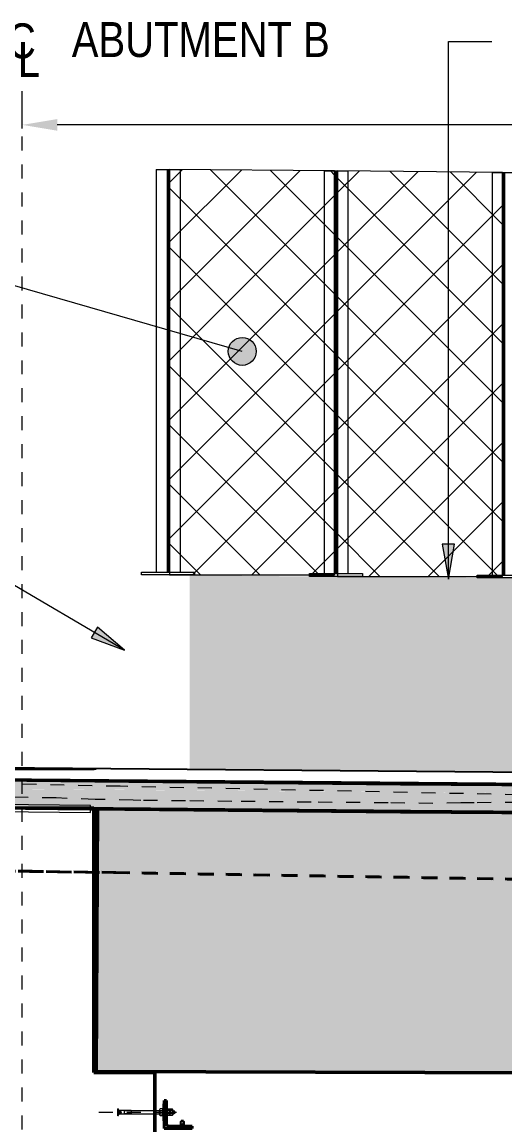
# Model space of a CAD drawing. Header units: metres. Extents: x -353 to -169, y 1 to 28.
# Drawn here: x -345.82 to -342.36, y 19.61 to 27.5 of the extents above; entities that cross this region are included whole.
import ezdxf

# ---------------------------------------------------------------- set-up
doc = ezdxf.new("R2010")
doc.units = ezdxf.units.M
doc.linetypes.add('Dash - Tight', pattern=[0.0045, 0.003, -0.0015])
doc.linetypes.add('JacobsCenter', pattern=[0.015, 0.009, -0.0015, 0.003, -0.0015])
doc.layers.get('Defpoints').update_dxf_attribs({"color": 41})
for name, color, linetype, lineweight in [('A-ANNO-DIMS', 7, 'Continuous', 9), ('A-ANNO-NOTE', 7, 'Continuous', 9), ('A-DETL', 7, 'Continuous', 13), ('A-DETL-GENF', 7, 'Continuous', 9), ('A-FLOR', 7, 'Continuous', 50), ('A-FLOR-PATT', 7, 'Continuous', 50), ('C-TOPO', 7, 'Continuous', 9), ('G-ANNO-TEXT', 7, 'Continuous', 9), ('S-BEAM', 7, 'Continuous', 50)]:
    doc.layers.add(name, color=color, linetype=linetype, lineweight=lineweight)
doc.styles.add('Arial Narrow_1', font='ARIALN.TTF', dxfattribs={"height": 0.25})
doc.dimstyles.new('Dimension_Standard_O__mm__1', dxfattribs={"dimscale": 0.3048, "dimtxt": 0.255858, "dimasz": 0.82021, "dimexe": 0.787402, "dimexo": 0.492126, "dimgap": 0.492126, "dimtad": 1, "dimdec": 0, "dimlfac": 1000, "dimzin": 0, "dimdsep": 46, "dimtxsty": 'Arial Narrow_1', "dimsah": 1, "dimcen": 0.09, "dimaunit": 1, "dimadec": 4, "dimazin": 0, "dimtfac": 1, "dimtdec": 4, "dimtix": 1, "dimtmove": 0, "dimatfit": 3, "dimfxl": 1, "dimtvp": 1, "dimtfill": 1, "dimtolj": 1, "dimtzin": 0, "dimlwd": 18, "dimlwe": 18, "dimarcsym": 2})
pattern_1 = [(45, (-325.478, 10.849), (-0.212132, 0.212132), []), (135, (-325.478, 10.849), (-0.212132, -0.212132), [])]
pattern_2 = [(45, (-325.478, 10.849), (-0.212132, 0.212132), [])]

# ---------------------------------------------------------------- blocks, each defined once
blk = doc.blocks.new('T2DPAA-T2D-PWA-GE-M3D-100001_RockLevels_rvt-1-DRG-2873022 - ELEVATION')
at = {"layer": 'C-TOPO', "color": 190, "linetype": 'Dash - Tight', "lineweight": 40, "true_color": 0x8000ff}
for p, q in [((-345.1461, 21.4204), (-346.7643, 21.4431)), ((-346.7643, 21.4421), (-345.1461, 21.4194)), ((-342.2611, 21.3728), (-345.1461, 21.4204)), ((-345.1461, 21.4194), (-342.2611, 21.3718))]:
    blk.add_line(p, q, dxfattribs=at)
blk = doc.blocks.new('T2DPAA-T2D-PWA-SU-M3D-000101_dwg-40820706-DRG-2873022 - ELEVATION')
at = {"color": 9, "linetype": 'Dash - Tight', "lineweight": 18, "true_color": 0xc0c0c0}
for p, q in [((-345.5728, 21.9534), (-346.3742, 21.9659)), ((-345.2952, 21.9433), (-345.5728, 21.9534)), ((-345.0227, 21.9367), (-345.2952, 21.9433)), ((-344.9672, 21.9361), (-345.0227, 21.9367)), ((-344.6491, 21.9327), (-344.9672, 21.9361)), ((-344.317, 21.9289), (-344.6491, 21.9327)), ((-343.7493, 21.923), (-344.317, 21.9289)), ((-343.7489, 21.923), (-343.7493, 21.923)), ((-343.1996, 21.9182), (-343.7489, 21.923)), ((-342.8794, 21.9144), (-343.1996, 21.9182)), ((-342.6798, 21.9178), (-342.8794, 21.9144)), ((-342.6352, 21.9186), (-342.6794, 21.9178)), ((-342.5825, 21.9195), (-342.6352, 21.9186)), ((-342.2611, 21.9221), (-342.5825, 21.9195))]:
    blk.add_line(p, q, dxfattribs=at)
blk = doc.blocks.new('T2DPAA-T2D-PWA-SU-M3D-000100_SurveySurface_rvt-1-DRG-2873022 - ELEVATION')
at = {"color": 9, "linetype": 'Dash - Tight', "lineweight": 18, "true_color": 0xc0c0c0}
blk.add_blockref('T2DPAA-T2D-PWA-SU-M3D-000101_dwg-40820706-DRG-2873022 - ELEVATION', (0, 0), dxfattribs=at)
blk = doc.blocks.new('T2DPAA-T2D-PWA-SU-M3D-000101_dwg-V1-DRG-2873022 - ELEVATION')
at = {"color": 9, "linetype": 'Dash - Tight', "lineweight": 18, "true_color": 0xc0c0c0}
for p, q in [((-345.1153, 22.0367), (-346.0444, 22.0574)), ((-342.2611, 21.9759), (-345.1153, 22.0367))]:
    blk.add_line(p, q, dxfattribs=at)
blk = doc.blocks.new('T2DPAA-T2D-PWA-SU-M3D-000100_SurveySurface_rvt-2-DRG-2873022 - ELEVATION')
at = {"color": 9, "linetype": 'Dash - Tight', "lineweight": 18, "true_color": 0xc0c0c0}
blk.add_blockref('T2DPAA-T2D-PWA-SU-M3D-000101_dwg-V1-DRG-2873022 - ELEVATION', (0, 0), dxfattribs=at)
blk = doc.blocks.new('JAC_DIT_Steel_Beam_EA_Section_2D - EA200x200x16-6247310-DRG-2873022 - ELEVATION')
at = {"layer": 'A-DETL-GENF'}
h = blk.add_hatch(dxfattribs=at)
h.set_pattern_fill('FP_5', color=256, style=0, pattern_type=2)
h.set_pattern_definition(pattern_2)
h.paths.add_polyline_path([(-344.8014, 19.5905), (-344.7893, 19.5905), (-344.7893, 19.5918), (-344.6014, 19.5918), (-344.6014, 19.6065), (-344.7674, 19.6065), (-344.7764, 19.6089), (-344.783, 19.6155), (-344.7854, 19.6245), (-344.7854, 19.7905), (-344.8014, 19.7905), (-344.8014, 19.5918)])
h = blk.add_hatch(dxfattribs=at)
h.set_pattern_fill('FP_5', color=256, style=0, pattern_type=2)
h.set_pattern_definition(pattern_2)
h.paths.add_polyline_path([(-344.7854, 19.5905), (-344.6269, 19.5912), (-344.7893, 19.5918), (-344.7893, 19.5905)])
at = {"layer": 'A-DETL-GENF', "lineweight": 40}
for p, q in [((-344.8014, 19.7905), (-344.8014, 19.7355)), ((-344.7854, 19.7905), (-344.8014, 19.7905)), ((-344.7854, 19.7355), (-344.7854, 19.7905)), ((-344.8014, 19.6755), (-344.8014, 19.5905)), ((-344.7854, 19.6245), (-344.7854, 19.6755)), ((-344.8014, 19.5905), (-344.6014, 19.5905)), ((-344.6014, 19.6065), (-344.7674, 19.6065)), ((-344.6014, 19.5905), (-344.6014, 19.6065))]:
    blk.add_line(p, q, dxfattribs=at)
at = {"layer": 'A-DETL-GENF', "color": 252, "lineweight": 40, "true_color": 0x838383}
for p, q in [((-344.8014, 19.7355), (-344.8014, 19.6755)), ((-344.7854, 19.6755), (-344.7854, 19.7355))]:
    blk.add_line(p, q, dxfattribs=at)
at = {"layer": 'A-DETL-GENF', "lineweight": 40}
blk.add_arc((-344.7674, 19.6245), 0.018, 180, 270, dxfattribs=at)
blk = doc.blocks.new('CS_Annot_Centreline Symbol1 - CS_Annot_Centreline Symbol-5070896-DRG-2873022 - ELEVATION')
at = {"layer": 'A-ANNO-NOTE', "char_height": 0.25, "attachment_point": 1, "style": 'Arial Narrow_1'}
for s, insert, width in [('C  ', (-345.9254, 27.4934), 0.440928), ('L', (-345.8474, 27.36), 0.192405)]:
    blk.add_mtext(s, dxfattribs=dict(at, insert=insert, width=width))
blk = doc.blocks.new('DIMBLOCK9-DRG-2873022 - ELEVATION')
at = {"layer": 'A-ANNO-DIMS', "color": 0, "lineweight": 18, "transparency": 16777216}
for p, q in [((-345.8157, 26.7405), (-345.8157, 27.0073)), ((-308.8053, 25.8009), (-308.8053, 27.0073)), ((-309.0553, 26.7673), (-345.5657, 26.7673))]:
    blk.add_line(p, q, dxfattribs=at)
at = {"layer": 'A-ANNO-DIMS', "color": 0, "transparency": 16777216}
for points in [[(-345.5657, 26.809), (-345.5657, 26.7256), (-345.8157, 26.7673)], [(-309.0553, 26.809), (-309.0553, 26.7256), (-308.8053, 26.7673)]]:
    blk.add_solid(points, dxfattribs=at)
at = {"layer": 'Defpoints', "color": 0, "transparency": 16777216}
for p in [(-345.8157, 26.7673), (-345.8157, 26.5905), (-308.8053, 25.6509)]:
    blk.add_point(p, dxfattribs=at)
at = {"layer": 'A-ANNO-DIMS', "color": 0, "lineweight": 18, "transparency": 16777216, "insert": (-327.3105, 27.0466), "char_height": 0.25, "width": 5.044053, "attachment_point": 5, "style": 'Arial Narrow_1', "bg_fill": 3, "box_fill_scale": 1.1, "bg_fill_color": 256, "bg_fill_true_color": 13158600, "bg_fill_transparency": 0}
blk.add_mtext('\\A1;VARIES FROM 36991 TO 37050', dxfattribs=at)

msp = doc.modelspace()

# ---------------------------------------------------------------- hatches: boundary and pattern name
at = {"layer": 'A-DETL-GENF', "true_color": 0x808080}
h = msp.add_hatch(dxfattribs=at)
h.set_pattern_fill('FP_3', color=8, style=0, pattern_type=2)
h.set_pattern_definition(pattern_1)
h.paths.add_polyline_path([(-344.6186, 23.5489), (-343.5823, 23.5489), (-343.5823, 26.4375), (-344.7626, 26.4489), (-344.7626, 23.5489), (-344.6617, 23.5489)])
h = msp.add_hatch(dxfattribs=at)
h.set_pattern_fill('FP_3', color=8, style=0, pattern_type=2)
h.set_pattern_definition(pattern_1)
h.paths.add_polyline_path([(-342.4446, 23.5382), (-342.3809, 23.5382), (-342.3809, 26.4268), (-343.5612, 26.4382), (-343.5612, 23.5382), (-343.2151, 23.5382)])
at = {"layer": 'A-DETL-GENF', "true_color": 0xf1f1f1, "transparency": 33554596}
h = msp.add_hatch(color=7, dxfattribs=at)
h.paths.add_polyline_path([(-310.1248, 21.857), (-310.1248, 23.1911), (-309.7448, 23.1911), (-309.7448, 23.2342), (-344.6186, 23.5455), (-344.6186, 22.1605), (-342.2611, 22.1413), (-342.26, 22.6408), (-342.2545, 22.6804), (-342.239, 22.7217), (-342.2156, 22.7578), (-342.1858, 22.7877), (-342.1435, 22.8131), (-342.1056, 22.8263), (-342.0594, 22.8313), (-338.7111, 22.8313), (-338.6646, 22.8256), (-338.6205, 22.8091), (-338.5828, 22.7841), (-338.5529, 22.7531), (-338.5293, 22.7137), (-338.5155, 22.6709), (-338.5111, 22.6226), (-338.5111, 22.1082), (-332.6025, 22.0565), (-332.5792, 22.056), (-332.501, 22.0566), (-332.3324, 22.0541), (-332.3083, 22.0536), (-323.9537, 21.9839), (-310.1337, 21.8571)])
h.paths.add_polyline_path([(-326.8038, 22.12), (-326.8038, 22.12), (-326.802, 22.1201)])
h.paths.add_polyline_path([(-324.1102, 22.127), (-324.1102, 22.127), (-324.1042, 22.1271)])
h.paths.add_polyline_path([(-324.1132, 22.1269), (-324.1132, 22.1269), (-324.1102, 22.127)])
h.paths.add_polyline_path([(-324.1162, 22.1268), (-324.1162, 22.1268), (-324.1132, 22.1269)])
h.paths.add_polyline_path([(-324.1223, 22.1267), (-324.1223, 22.1267), (-324.1162, 22.1268)])
h.paths.add_polyline_path([(-324.1253, 22.1266), (-324.1253, 22.1266), (-324.1223, 22.1267)])
h.paths.add_polyline_path([(-324.1283, 22.1266), (-324.1283, 22.1266), (-324.1253, 22.1266)])
h.paths.add_polyline_path([(-324.1313, 22.1265), (-324.1313, 22.1265), (-324.1283, 22.1266)])
h.paths.add_polyline_path([(-324.1343, 22.1264), (-324.1343, 22.1264), (-324.1313, 22.1265)])
h.paths.add_polyline_path([(-324.1403, 22.1263), (-324.1403, 22.1263), (-324.1343, 22.1264)])
h.paths.add_polyline_path([(-322.5513, 22.1282), (-322.5513, 22.1282), (-322.5452, 22.1284)])
h.paths.add_polyline_path([(-322.5543, 22.1281), (-322.5543, 22.1281), (-322.5513, 22.1282)])
h.paths.add_polyline_path([(-323.9176, 22.1309), (-323.9176, 22.1309), (-323.9159, 22.1309)])
h.paths.add_polyline_path([(-332.0826, 22.1386), (-332.0826, 22.1386), (-332.0796, 22.1386)])
h.paths.add_polyline_path([(-325.1094, 23.1128), (-325.1094, 23.1128), (-325.0902, 23.1131)])
h.paths.add_polyline_path([(-325.1215, 23.1126), (-325.1215, 23.1126), (-325.1094, 23.1128)])
at = {"layer": 'A-DETL-GENF', "true_color": 0xc0c0c0, "transparency": 33554563}
h = msp.add_hatch(color=9, dxfattribs=at)
h.paths.add_polyline_path([(-307.8496, 21.5547), (-307.8486, 21.7565), (-317.4771, 21.8365), (-323.3759, 21.8837), (-332.2963, 21.9637), (-333.6927, 21.9747), (-334.9207, 21.9684), (-338.5111, 21.9944), (-338.5111, 21.957), (-337.7978, 21.9499), (-338.5111, 21.9455), (-338.5111, 21.8979), (-307.8573, 21.6507), (-307.8573, 21.6296), (-338.5111, 21.8524), (-338.5111, 21.8296), (-307.8573, 21.611), (-307.8573, 21.595), (-337.862, 21.8133), (-337.8598, 21.8119), (-337.5444, 21.8103), (-337.5425, 21.8117), (-337.1066, 21.8079), (-337.1134, 21.8055), (-336.5423, 21.8005), (-336.5382, 21.803), (-336.4254, 21.802), (-326.8429, 21.7178), (-321.5942, 21.6712), (-320.0052, 21.6599), (-321.9794, 21.6779), (-307.8573, 21.5768), (-307.8573, 21.5674), (-309.3182, 21.5727), (-309.3192, 21.5672), (-311.5302, 21.5855), (-310.8079, 21.5756), (-309.2188, 21.5633), (-307.8573, 21.5547)])
h.paths.add_polyline_path([(-337.8826, 21.8145), (-338.1108, 21.815), (-337.9423, 21.8145), (-337.8881, 21.8145)])
h.paths.add_polyline_path([(-342.2611, 21.8563), (-342.2611, 21.881), (-346.7642, 21.9144), (-346.7642, 22.0256), (-342.2611, 21.9882), (-342.2611, 22.0215), (-346.7642, 22.0551), (-346.7643, 22.0888), (-346.7724, 22.0883), (-346.7734, 21.8889), (-345.2786, 21.8752), (-345.2786, 21.8766), (-345.3097, 21.8781), (-342.3002, 21.8566)])
h = msp.add_hatch(color=9, dxfattribs=at)
h.paths.add_polyline_path([(-309.3182, 21.5672), (-309.3182, 21.5727), (-309.2942, 21.5727), (-309.2946, 21.5875), (-321.9794, 21.6768), (-317.0197, 21.6354), (-313.8027, 21.6096), (-313.7968, 21.6071), (-312.3378, 21.595), (-312.3378, 21.5975), (-311.5302, 21.5864), (-309.3241, 21.5672)])
h.paths.add_polyline_path([(-307.8573, 21.5674), (-307.8573, 21.5772), (-307.882, 21.5769), (-307.8818, 21.5675), (-307.8705, 21.5674)])
h.paths.add_polyline_path([(-307.8573, 21.595), (-307.8573, 21.611), (-338.5111, 21.8296), (-338.5111, 21.8191), (-338.1108, 21.8161), (-308.015, 21.5972), (-307.8818, 21.5965), (-307.8818, 21.5952), (-307.8705, 21.5951)])
h.paths.add_polyline_path([(-307.8573, 21.6296), (-307.8573, 21.6507), (-338.5111, 21.897), (-338.5111, 21.8536), (-307.8705, 21.6297)])
h.paths.add_polyline_path([(-342.2611, 21.8517), (-342.2611, 21.8563), (-345.3097, 21.8769), (-342.3002, 21.8521)])
h.paths.add_polyline_path([(-342.2611, 21.881), (-342.2611, 21.9882), (-346.7642, 22.0247), (-346.7642, 21.9139), (-342.2718, 21.881)])
h.paths.add_polyline_path([(-338.5111, 21.9456), (-337.7978, 21.951), (-338.5111, 21.957), (-338.5111, 21.946)])
h.paths.add_polyline_path([(-334.8352, 21.9678), (-333.6927, 21.9758), (-337.9904, 22.012), (-338.165, 22.0131), (-338.5111, 22.0166), (-338.5111, 21.9944), (-334.8364, 21.9678)])
h.paths.add_polyline_path([(-346.5376, 21.9693), (-346.5376, 21.9693), (-346.5364, 21.9693)])
h.paths.add_polyline_path([(-335.017, 21.976), (-335.017, 21.976), (-335.0109, 21.9762)])
h.paths.add_polyline_path([(-342.2611, 22.0215), (-342.2611, 22.0492), (-342.866, 22.0536), (-343.5883, 22.0597), (-346.7642, 22.0883), (-346.7642, 22.0541), (-342.2671, 22.0216)])
h = msp.add_hatch(color=9, dxfattribs=at)
h.paths.add_polyline_path([(-307.8821, 21.5675), (-307.882, 21.5774), (-309.2941, 21.587), (-309.2942, 21.5726), (-307.9668, 21.5678)])
h.paths.add_polyline_path([(-307.8818, 21.5952), (-307.8818, 21.5972), (-308.015, 21.5962), (-307.9187, 21.5955)])
h.paths.add_polyline_path([(-345.3285, 21.8771), (-345.3285, 21.8782), (-345.3338, 21.8771)])
at = {"layer": 'A-DETL-GENF', "true_color": 0x808080, "transparency": 33554563}
h = msp.add_hatch(color=8, dxfattribs=at)
h.paths.add_polyline_path([(-309.3335, 19.6913), (-309.3241, 21.5631), (-311.0968, 21.579), (-311.8191, 21.5889), (-320.1978, 21.6603), (-323.3821, 21.6863), (-332.2843, 21.7661), (-336.5394, 21.8021), (-336.5423, 21.8005), (-337.1134, 21.8055), (-337.1066, 21.8079), (-337.5427, 21.8116), (-337.5458, 21.8092), (-337.8607, 21.812), (-337.8629, 21.8143), (-338.0386, 21.8145), (-338.159, 21.8155), (-338.5111, 21.8184), (-338.5111, 20.3313), (-338.5161, 20.2868), (-338.5309, 20.2445), (-338.5547, 20.2066), (-338.5864, 20.175), (-338.6243, 20.1511), (-338.6666, 20.1363), (-338.7111, 20.1313), (-342.0611, 20.1313), (-342.1056, 20.1363), (-342.1478, 20.1511), (-342.1858, 20.175), (-342.2174, 20.2066), (-342.2413, 20.2445), (-342.256, 20.2868), (-342.2611, 20.3313), (-342.2611, 21.8507), (-345.2786, 21.8766), (-345.2881, 19.9978), (-339.7863, 19.9791), (-327.308, 19.9042), (-321.8083, 19.8465), (-309.3524, 19.6915)])
h.paths.add_polyline_path([(-309.3524, 21.1972), (-309.3524, 21.1972), (-309.3335, 21.1991)])
h.paths.add_polyline_path([(-310.0639, 21.2219), (-310.22, 21.2219), (-310.6402, 21.222)])
h.paths.add_polyline_path([(-336.5699, 21.803), (-336.5699, 21.8033), (-336.594, 21.803)])
h = msp.add_hatch(color=8, dxfattribs=at)
h.paths.add_polyline_path([(-311.6711, 21.5876), (-312.3378, 21.5975), (-312.3378, 21.595), (-313.7968, 21.6071), (-313.8028, 21.6097), (-316.4418, 21.6309), (-317.4049, 21.6373), (-311.7228, 21.588)])
h.paths.add_polyline_path([(-337.8629, 21.8143), (-337.8631, 21.8145), (-337.87, 21.8144)])
h.paths.add_polyline_path([(-342.2611, 21.8507), (-342.2611, 21.8517), (-342.8539, 21.856), (-342.3483, 21.8515), (-342.3002, 21.8511)])
at = {"layer": 'A-DETL-GENF'}
h = msp.add_hatch(dxfattribs=at)
h.set_pattern_fill('FP_6', color=256, style=0, pattern_type=2)
h.set_pattern_definition([(45, (-325.478, 10.849), (-0.03535534, 0.03535534), [])])
h.paths.add_polyline_path([(-345.1158, 19.6995), (-345.1104, 19.7039), (-345.11, 19.707), (-345.1128, 19.7107), (-345.1158, 19.7115), (-345.1212, 19.707), (-345.1216, 19.7039), (-345.1188, 19.7003)])
at = {"layer": 'A-FLOR-PATT', "lineweight": 5, "true_color": 0xc0c0c0}
h = msp.add_hatch(color=9, dxfattribs=at)
h.paths.add_polyline_path([(-332.4251, 22.052), (-332.3745, 22.0541), (-332.6274, 22.0551), (-332.6274, 22.0562), (-335.5105, 22.081), (-338.5111, 22.107), (-338.5111, 22.1042), (-332.4287, 22.052)])
h.paths.add_polyline_path([(-342.2611, 22.1363), (-342.2611, 22.1396), (-346.7988, 22.1792), (-346.7543, 22.1749), (-342.264, 22.1364)])
h = msp.add_hatch(color=9, dxfattribs=at)
h.paths.add_polyline_path([(-335.8266, 21.9956), (-335.8416, 21.9963), (-335.8296, 21.9956)])
h.paths.add_polyline_path([(-335.3762, 21.9917), (-335.3962, 21.9925), (-335.3781, 21.9917)])
h.paths.add_polyline_path([(-342.2611, 22.0507), (-342.2611, 22.0513), (-346.7724, 22.091), (-346.7543, 22.0893), (-342.264, 22.0508)])
at = {"layer": 'A-FLOR-PATT', "true_color": 0xc8c8c8}
h = msp.add_hatch(color=9, dxfattribs=at)
h.paths.add_polyline_path([(-333.6187, 21.9752), (-333.5924, 21.9764), (-338.5111, 22.0186), (-338.5111, 22.0166), (-337.9423, 22.012), (-337.7256, 22.0108), (-333.6205, 21.9752)])
h.paths.add_polyline_path([(-342.2611, 22.0492), (-342.2611, 22.0507), (-345.7672, 22.0797), (-342.6372, 22.0521), (-342.264, 22.0493)])
at = {"layer": 'G-ANNO-TEXT'}
h = msp.add_hatch(color=256, dxfattribs=at)
edge = h.paths.add_edge_path()
edge.add_arc((-344.2426, 25.1475), 0.1, 0, 360)
for points in [[(-342.7674, 23.5195), (-342.7233, 23.7695), (-342.8115, 23.7695)], [(-345.0847, 23.0116), (-345.2782, 23.1758), (-345.3227, 23.0997)]]:
    msp.add_hatch(color=256, dxfattribs=at).paths.add_polyline_path(points)

# ---------------------------------------------------------------- linework, layer by layer
at = {"layer": 'A-DETL', "linetype": 'JacobsCenter'}
msp.add_line((-345.8157, 18.3833), (-345.8157, 26.9833), dxfattribs=at)
at = {"layer": 'A-DETL', "color": 8, "true_color": 0x808080}
for p, q in [((-344.8574, 26.4489), (-344.8574, 23.5689)), ((-344.8574, 26.4489), (-344.6874, 26.4489)), ((-344.7774, 26.4489), (-344.7695, 26.4489)), ((-344.7774, 23.5689), (-344.7774, 26.4489)), ((-344.7695, 26.4489), (-344.7695, 23.5689)), ((-343.5823, 26.4375), (-344.7626, 26.4489)), ((-344.7626, 26.4489), (-344.7626, 23.5489)), ((-344.6874, 26.4489), (-344.6874, 23.5689)), ((-343.6561, 26.4382), (-343.6561, 23.5582)), ((-343.6561, 26.4382), (-343.4861, 26.4382)), ((-343.5823, 23.5489), (-343.5823, 26.4375)), ((-343.5761, 26.4382), (-343.5682, 26.4382)), ((-343.5761, 23.5582), (-343.5761, 26.4382)), ((-343.5682, 26.4382), (-343.5682, 23.5582)), ((-342.3809, 26.4268), (-343.5612, 26.4382)), ((-343.5612, 26.4382), (-343.5612, 23.5382)), ((-343.4861, 26.4382), (-343.4861, 23.5582)), ((-342.4547, 26.4274), (-342.4547, 23.5474)), ((-342.4547, 26.4274), (-342.2847, 26.4274)), ((-342.3809, 23.5382), (-342.3809, 26.4268)), ((-342.3747, 26.4274), (-342.3668, 26.4274)), ((-342.3747, 23.5474), (-342.3747, 26.4274)), ((-342.3668, 26.4274), (-342.3668, 23.5474)), ((-344.9636, 23.5689), (-344.5836, 23.5689)), ((-344.9636, 23.5489), (-344.9636, 23.5689)), ((-344.5836, 23.5489), (-344.9636, 23.5489)), ((-344.7695, 23.5689), (-344.7774, 23.5689)), ((-344.7626, 23.5489), (-343.5823, 23.5489)), ((-344.5836, 23.5689), (-344.5836, 23.5489)), ((-343.7622, 23.5582), (-343.3822, 23.5582)), ((-343.7622, 23.5382), (-343.7622, 23.5582)), ((-343.3822, 23.5382), (-343.7622, 23.5382)), ((-343.5682, 23.5582), (-343.5761, 23.5582)), ((-343.5612, 23.5382), (-342.3809, 23.5382)), ((-343.3822, 23.5582), (-343.3822, 23.5382)), ((-342.5609, 23.5474), (-342.1809, 23.5474)), ((-342.5609, 23.5274), (-342.5609, 23.5474)), ((-342.1809, 23.5274), (-342.5609, 23.5274)), ((-342.3668, 23.5474), (-342.3747, 23.5474))]:
    msp.add_line(p, q, dxfattribs=at)
at = {"layer": 'A-DETL', "lineweight": 18}
for p, q in [((-345.3019, 22.1547), (-350.7648, 22.1547)), ((-344.8334, 19.7234), (-344.8334, 19.6876)), ((-344.8127, 19.7293), (-344.8301, 19.7293)), ((-344.8014, 19.7655), (-344.8094, 19.7655)), ((-344.8094, 19.7655), (-344.8094, 19.6455)), ((-344.8094, 19.7234), (-344.8094, 19.6876)), ((-344.8014, 19.7355), (-344.8014, 19.7655)), ((-344.7774, 19.7655), (-344.7854, 19.7655)), ((-344.7854, 19.7655), (-344.7854, 19.7355)), ((-344.7774, 19.6455), (-344.7774, 19.7655)), ((-344.7774, 19.7234), (-344.7774, 19.6876)), ((-344.7741, 19.7293), (-344.7632, 19.7293)), ((-344.7599, 19.7234), (-344.7599, 19.6876)), ((-344.7566, 19.7293), (-344.7432, 19.7293)), ((-344.7399, 19.7234), (-344.7399, 19.6876)), ((-344.8334, 19.7155), (-345.0378, 19.7155)), ((-345.0378, 19.6955), (-344.8334, 19.6955)), ((-344.8334, 19.6955), (-344.8334, 19.7147)), ((-344.8301, 19.7174), (-344.8127, 19.7174)), ((-344.8301, 19.6936), (-344.8127, 19.6936)), ((-344.8301, 19.6816), (-344.8127, 19.6816)), ((-344.8094, 19.6935), (-344.8094, 19.7147)), ((-344.8094, 19.6455), (-344.8014, 19.6455)), ((-344.8014, 19.6455), (-344.8014, 19.6755)), ((-344.7854, 19.6755), (-344.7854, 19.6455)), ((-344.7854, 19.6455), (-344.7774, 19.6455)), ((-344.7632, 19.7174), (-344.7741, 19.7174)), ((-344.7632, 19.6936), (-344.7741, 19.6936)), ((-344.7632, 19.6816), (-344.7741, 19.6816)), ((-344.7599, 19.6935), (-344.7599, 19.7147)), ((-344.7432, 19.7174), (-344.7566, 19.7174)), ((-344.7432, 19.6936), (-344.7566, 19.6936)), ((-344.7432, 19.6816), (-344.7566, 19.6816)), ((-344.7399, 19.7147), (-344.7384, 19.7176)), ((-344.7399, 19.6935), (-344.7399, 19.7147)), ((-344.7384, 19.6962), (-344.7399, 19.7147)), ((-344.7384, 19.6962), (-344.7399, 19.6935)), ((-344.7384, 19.7176), (-344.7369, 19.7147)), ((-344.7369, 19.6935), (-344.7384, 19.7176)), ((-344.7369, 19.6935), (-344.7384, 19.6962)), ((-344.7369, 19.7147), (-344.7354, 19.7175)), ((-344.7369, 19.7147), (-344.7354, 19.7175)), ((-344.7354, 19.6962), (-344.7369, 19.7147)), ((-344.7354, 19.6962), (-344.7369, 19.6935)), ((-344.7354, 19.7175), (-344.7339, 19.6935)), ((-344.7354, 19.7174), (-344.7339, 19.7147)), ((-344.7339, 19.6935), (-344.7354, 19.6962)), ((-344.7339, 19.6935), (-344.7354, 19.6962)), ((-344.7339, 19.7147), (-344.7324, 19.7175)), ((-344.7339, 19.7147), (-344.7324, 19.6962)), ((-344.7324, 19.6962), (-344.7339, 19.6935)), ((-344.7324, 19.7175), (-344.7309, 19.7147)), ((-344.7309, 19.6935), (-344.7324, 19.7175)), ((-344.7309, 19.6935), (-344.7324, 19.6962)), ((-344.7309, 19.7147), (-344.7294, 19.7175)), ((-344.7294, 19.6962), (-344.7309, 19.7147)), ((-344.7294, 19.6962), (-344.7309, 19.6935)), ((-344.7294, 19.7175), (-344.7279, 19.7147)), ((-344.7279, 19.6935), (-344.7294, 19.7175)), ((-344.7279, 19.6935), (-344.7294, 19.6962)), ((-344.7279, 19.7147), (-344.7279, 19.6935)), ((-344.6662, 19.6475), (-344.6794, 19.6475)), ((-344.6794, 19.6475), (-344.6767, 19.6465)), ((-344.6794, 19.6475), (-344.6634, 19.6465)), ((-344.6767, 19.6465), (-344.6794, 19.6455)), ((-344.6794, 19.6455), (-344.6767, 19.6445)), ((-344.6794, 19.6455), (-344.6635, 19.6445)), ((-344.6767, 19.6445), (-344.6794, 19.6435)), ((-344.6794, 19.6435), (-344.6767, 19.6425)), ((-344.6794, 19.6435), (-344.6635, 19.6425)), ((-344.6767, 19.6425), (-344.6794, 19.6415)), ((-344.6794, 19.6415), (-344.6767, 19.6405)), ((-344.6794, 19.6415), (-344.6632, 19.6405)), ((-344.6767, 19.6405), (-344.6794, 19.6395)), ((-344.6767, 19.6465), (-344.6662, 19.6455)), ((-344.6767, 19.6445), (-344.6662, 19.6435)), ((-344.6767, 19.6425), (-344.6662, 19.6415)), ((-344.6767, 19.6405), (-344.6662, 19.6395)), ((-344.6634, 19.6465), (-344.6662, 19.6475)), ((-344.6662, 19.6455), (-344.6634, 19.6465)), ((-344.6634, 19.6445), (-344.6662, 19.6455)), ((-344.6662, 19.6435), (-344.6634, 19.6445)), ((-344.6634, 19.6425), (-344.6662, 19.6435)), ((-344.6662, 19.6415), (-344.6634, 19.6425)), ((-344.6632, 19.6405), (-344.6662, 19.6415)), ((-344.6662, 19.6395), (-344.6632, 19.6405)), ((-344.6864, 19.6374), (-344.6864, 19.6256)), ((-344.6864, 19.6214), (-344.6864, 19.6176)), ((-344.6826, 19.6235), (-344.6603, 19.6235)), ((-344.6826, 19.6155), (-344.6603, 19.6155)), ((-344.6794, 19.6395), (-344.6662, 19.6395)), ((-344.6787, 19.6256), (-344.6787, 19.6374)), ((-344.6787, 19.6256), (-344.6787, 19.6374)), ((-344.6787, 19.6176), (-344.6787, 19.6214)), ((-344.6641, 19.6374), (-344.6641, 19.6256)), ((-344.6641, 19.6374), (-344.6641, 19.6256)), ((-344.6641, 19.6214), (-344.6641, 19.6176)), ((-344.6564, 19.6256), (-344.6564, 19.6374)), ((-344.6564, 19.6176), (-344.6564, 19.6214))]:
    msp.add_line(p, q, dxfattribs=at)
at = {"layer": 'A-DETL', "lineweight": 50}
for p, q in [((-343.1096, 22.0553), (-346.7724, 22.0889)), ((-342.3846, 22.0504), (-343.1096, 22.0553)), ((-342.2611, 22.0492), (-342.3846, 22.0504)), ((-345.3285, 21.8756), (-343.1112, 21.8553)), ((-345.2786, 21.8777), (-345.2881, 19.9978)), ((-343.1112, 21.8553), (-342.3862, 21.8504)), ((-342.3862, 21.8504), (-342.2611, 21.8492)), ((-345.2881, 19.9978), (-339.9081, 19.9799))]:
    msp.add_line(p, q, dxfattribs=at)
at = {"layer": 'A-DETL', "lineweight": 25}
for p, q in [((-345.2885, 22.1601), (-346.7485, 22.1601)), ((-344.7854, 19.7355), (-344.8014, 19.7355)), ((-344.8014, 19.7355), (-344.8014, 19.6755)), ((-344.7854, 19.6755), (-344.7854, 19.7355)), ((-344.8014, 19.6755), (-344.7854, 19.6755))]:
    msp.add_line(p, q, dxfattribs=at)
at = {"layer": 'A-DETL', "color": 7, "lineweight": 9, "true_color": 0xffffff}
for p, q in [((-345.3285, 21.9006), (-346.7384, 21.9136)), ((-346.7384, 21.8636), (-345.3285, 21.8506)), ((-345.3285, 21.8506), (-345.3285, 21.9006))]:
    msp.add_line(p, q, dxfattribs=at)
at = {"layer": 'A-DETL', "color": 252, "lineweight": 50, "true_color": 0x838383}
msp.add_line((-346.7384, 21.8886), (-345.3285, 21.8756), dxfattribs=at)
at = {"layer": 'A-DETL', "lineweight": 9}
for p, q in [((-345.1328, 19.6805), (-345.1328, 19.7305)), ((-345.1298, 19.6805), (-345.1298, 19.7305)), ((-345.1248, 19.718), (-345.1298, 19.7305)), ((-345.1298, 19.6805), (-345.1248, 19.693)), ((-345.0378, 19.718), (-345.1248, 19.718)), ((-345.1248, 19.718), (-345.1248, 19.693)), ((-345.0378, 19.693), (-345.1248, 19.693)), ((-345.0378, 19.7155), (-345.0878, 19.7155)), ((-345.0878, 19.7155), (-345.0878, 19.6955)), ((-345.0378, 19.6955), (-345.0878, 19.6955)), ((-345.0378, 19.718), (-345.0378, 19.693))]:
    msp.add_line(p, q, dxfattribs=at)
at = {"layer": 'A-DETL', "linetype": 'JacobsCenter', "lineweight": 9}
for p, q in [((-345.1298, 19.7305), (-345.1328, 19.7305)), ((-345.1298, 19.6805), (-345.1328, 19.6805))]:
    msp.add_line(p, q, dxfattribs=at)
at = {"layer": 'A-DETL', "color": 252, "lineweight": 18, "true_color": 0x838383}
for p, q in [((-344.8014, 19.6755), (-344.8014, 19.7355)), ((-344.8014, 19.7234), (-344.8014, 19.6876)), ((-344.7854, 19.7355), (-344.7854, 19.6755)), ((-344.7854, 19.7155), (-344.8014, 19.7155)), ((-344.8014, 19.6955), (-344.7854, 19.6955)), ((-344.7854, 19.6955), (-344.7854, 19.7155))]:
    msp.add_line(p, q, dxfattribs=at)
at = {"layer": 'A-DETL', "color": 252, "linetype": 'JacobsCenter', "lineweight": 18, "true_color": 0x838383}
for p, q in [((-344.7854, 19.7355), (-344.8014, 19.7355)), ((-344.7854, 19.7055), (-344.7854, 19.7355))]:
    msp.add_line(p, q, dxfattribs=at)
at = {"layer": 'A-DETL', "linetype": 'JacobsCenter', "lineweight": 18}
for p, q in [((-345.2672, 19.7055), (-344.8014, 19.7055)), ((-344.7854, 19.6755), (-344.8014, 19.6755)), ((-344.7854, 19.7055), (-344.7122, 19.7055))]:
    msp.add_line(p, q, dxfattribs=at)
at = {"layer": 'A-DETL', "color": 9, "linetype": 'JacobsCenter', "lineweight": 18, "true_color": 0xc2c2c2}
msp.add_line((-344.8014, 19.7055), (-344.7854, 19.7055), dxfattribs=at)
at = {"layer": 'A-DETL', "lineweight": 9}
msp.add_circle((-345.1158, 19.7055), 0.0075, dxfattribs=at)
at = {"layer": 'A-DETL', "lineweight": 18}
for centre, radius, start, end in [((-344.8263, 19.7234), 0.00706, 122.17615, 237.82385), ((-344.8165, 19.7234), 0.00706, 302.17615, 57.82385), ((-344.7703, 19.7234), 0.00706, 122.17615, 237.82385), ((-344.7669, 19.7234), 0.00706, 302.17615, 57.82385), ((-344.7528, 19.7234), 0.00706, 122.17615, 237.82385), ((-344.7469, 19.7234), 0.00706, 302.17615, 57.82385), ((-344.8103, 19.7055), 0.0231, 149.00145, 210.99855), ((-344.8263, 19.6876), 0.00706, 122.17615, 237.82385), ((-344.8325, 19.7055), 0.0231, 329.00145, 30.99855), ((-344.8165, 19.6876), 0.00706, 302.17615, 57.82385), ((-344.7543, 19.7055), 0.0231, 149.00145, 210.99855), ((-344.7703, 19.6876), 0.00706, 122.17615, 237.82385), ((-344.783, 19.7055), 0.0231, 329.00145, 30.99855), ((-344.7669, 19.6876), 0.00706, 302.17615, 57.82385), ((-344.7368, 19.7055), 0.0231, 149.00145, 210.99855), ((-344.7528, 19.6876), 0.00706, 122.17615, 237.82385), ((-344.763, 19.7055), 0.0231, 329.00145, 30.99855), ((-344.7469, 19.6876), 0.00706, 302.17615, 57.82385), ((-344.6826, 19.6349), 0.00458, 32.77908, 147.22092), ((-344.6826, 19.6281), 0.00458, 212.77908, 327.22092), ((-344.6826, 19.6189), 0.00458, 32.77908, 147.22092), ((-344.6826, 19.6201), 0.00458, 212.77908, 327.22092), ((-344.6714, 19.6258), 0.0137, 57.90199, 122.09801), ((-344.6714, 19.6372), 0.0137, 237.90199, 302.09801), ((-344.6714, 19.6098), 0.0137, 57.90199, 122.09801), ((-344.6714, 19.6292), 0.0137, 237.90199, 302.09801), ((-344.6603, 19.6349), 0.00458, 32.77908, 147.22092), ((-344.6603, 19.6281), 0.00458, 212.77908, 327.22092), ((-344.6603, 19.6189), 0.00458, 32.77908, 147.22092), ((-344.6603, 19.6201), 0.00458, 212.77908, 327.22092)]:
    msp.add_arc(centre, radius, start, end, dxfattribs=at)
at = {"layer": 'A-DETL', "lineweight": 9}
for start, end in [(90, 270), (270, 90)]:
    msp.add_arc((-345.1158, 19.7055), 0.006, start, end, dxfattribs=at)
at = {"layer": 'A-FLOR', "lineweight": 25}
for p, q in [((-338.653, 22.1054), (-346.7642, 22.1749)), ((-346.7642, 22.0899), (-338.6465, 22.0203))]:
    msp.add_line(p, q, dxfattribs=at)
at = {"layer": 'A-FLOR'}
for p, q in [((-338.6465, 22.0198), (-346.7642, 22.0894)), ((-345.9614, 21.8825), (-343.0388, 21.8574))]:
    msp.add_line(p, q, dxfattribs=at)
at = {"layer": 'A-FLOR', "color": 98, "true_color": 0x002600}
msp.add_line((-343.0387, 21.8574), (-340.1573, 21.8327), dxfattribs=at)
at = {"layer": 'G-ANNO-TEXT'}
for p, q in [((-342.7674, 27.3642), (-342.4561, 27.3642)), ((-342.7674, 23.5195), (-342.7674, 27.3642)), ((-345.0847, 23.0116), (-348.1413, 24.799)), ((-342.7233, 23.7695), (-342.8115, 23.7695)), ((-342.8115, 23.7695), (-342.7674, 23.5195)), ((-342.7674, 23.5195), (-342.7233, 23.7695)), ((-345.2782, 23.1758), (-345.3227, 23.0997)), ((-345.0847, 23.0116), (-345.2782, 23.1758)), ((-345.3227, 23.0997), (-345.0847, 23.0116))]:
    msp.add_line(p, q, dxfattribs=at)
msp.add_circle((-344.2426, 25.1475), 0.1, dxfattribs=at)
at = {"layer": 'S-BEAM', "color": 252, "true_color": 0x838383}
for p, q in [((-345.4227, 21.8805), (-345.8994, 21.8823)), ((-345.3285, 21.8802), (-345.4227, 21.8805))]:
    msp.add_line(p, q, dxfattribs=at)
at = {"layer": 'S-BEAM'}
for p, q in [((-345.303, 21.8801), (-345.3285, 21.8802)), ((-345.303, 21.878), (-345.303, 21.8797)), ((-345.303, 21.8735), (-345.303, 21.878)), ((-345.303, 21.8702), (-345.303, 21.8735)), ((-345.303, 21.8443), (-345.303, 21.8687)), ((-345.303, 21.838), (-345.303, 21.8443)), ((-345.303, 21.8331), (-345.303, 21.837)), ((-345.303, 19.9896), (-345.303, 21.833)), ((-344.8666, 19.988), (-345.303, 19.9896)), ((-344.8666, 19.988), (-344.9012, 19.9924)), ((-344.8666, 18.4877), (-344.8666, 19.988))]:
    msp.add_line(p, q, dxfattribs=at)

# ---------------------------------------------------------------- block references
at = {"lineweight": 5}
for name in ['T2DPAA-T2D-PWA-SU-M3D-000100_SurveySurface_rvt-1-DRG-2873022 - ELEVATION', 'T2DPAA-T2D-PWA-SU-M3D-000100_SurveySurface_rvt-2-DRG-2873022 - ELEVATION', 'T2DPAA-T2D-PWA-GE-M3D-100001_RockLevels_rvt-1-DRG-2873022 - ELEVATION']:
    msp.add_blockref(name, (0, 0), dxfattribs=at)
at = {"layer": 'A-ANNO-NOTE'}
msp.add_blockref('CS_Annot_Centreline Symbol1 - CS_Annot_Centreline Symbol-5070896-DRG-2873022 - ELEVATION', (0, 0), dxfattribs=at)
at = {"layer": 'A-DETL-GENF'}
msp.add_blockref('JAC_DIT_Steel_Beam_EA_Section_2D - EA200x200x16-6247310-DRG-2873022 - ELEVATION', (0, 0), dxfattribs=at)

# ---------------------------------------------------------------- texts
at = {"layer": 'A-ANNO-NOTE', "insert": (-345.4618, 27.5027), "char_height": 0.25, "attachment_point": 1, "style": 'Arial Narrow_1', "bg_fill": 3, "box_fill_scale": 1, "bg_fill_color": 256, "bg_fill_true_color": 13158600, "bg_fill_transparency": 0}
msp.add_mtext('ABUTMENT B', dxfattribs=at)

# ---------------------------------------------------------------- next in the draw order: dimensions: what is measured, and where the dimension line sits
at = {"layer": 'A-ANNO-DIMS', "lineweight": 18}
dim = msp.add_linear_dim(base=(-345.8157, 26.7673), p1=(-308.8053, 25.6509), p2=(-345.8157, 26.5905), text='VARIES FROM 36991 TO 37050', dimstyle='Dimension_Standard_O__mm__1', override={"dimpost": '<>', "dimfxl": 37.02235}, dxfattribs=at)
dim.commit()
dim.dimension.update_dxf_attribs({"geometry": 'DIMBLOCK9-DRG-2873022 - ELEVATION', "text_midpoint": (-327.3105, 27.0466)})

# ---------------------------------------------------------------- next in the draw order: linework, layer by layer
at = {"layer": 'G-ANNO-TEXT'}
msp.add_line((-344.2426, 25.1475), (-348.1413, 26.2716), dxfattribs=at)

doc.saveas('drawing.dxf')
